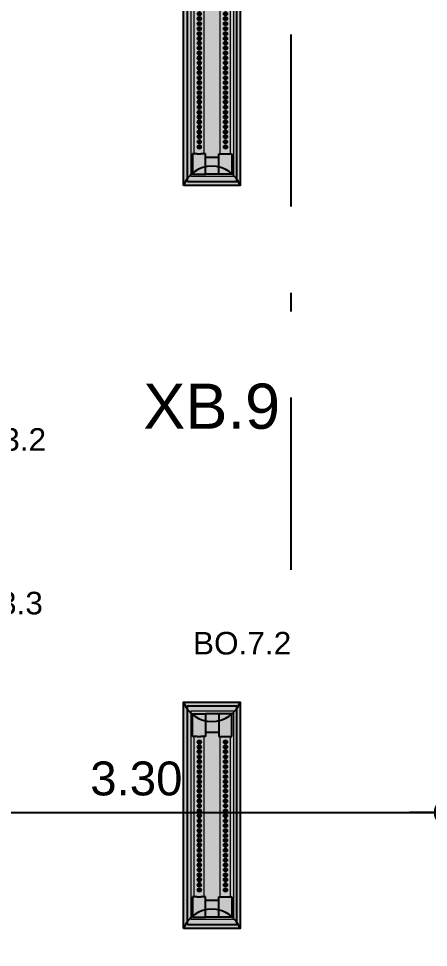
# Model space of a CAD drawing. Header units: metres. Extents: x 0 to 132, y -109 to 310.
# Drawn here: x 30.643 to 32.818, y 192.541 to 197.474 of the extents above; entities that cross this region are included whole.
import ezdxf

# ---------------------------------------------------------------- set-up
doc = ezdxf.new("R2010")
doc.units = ezdxf.units.M
doc.header["$LTSCALE"] = 0.036
doc.linetypes.add('DASHDOTX2', pattern=[50.8, 25.4, -12.7, 0, -12.7])
doc.layers.get('Defpoints').update_dxf_attribs({"color": 252})
for name, color, linetype in [('arxitektonika', 254, 'Continuous'), ('DIMBLK', 252, 'Continuous'), ('electext', 20, 'Continuous'), ('HLEK_FL001_SYMBOLS', 230, 'Continuous'), ('mihanologika text', 20, 'Continuous')]:
    doc.layers.add(name, color=color, linetype=linetype)
doc.styles.get("Standard").update_dxf_attribs({"font": 'arial.ttf'})
doc.dimstyles.new('CADWDOT', dxfattribs={"dimscale": 0.1, "dimtxt": 1.8, "dimasz": 0.08, "dimexe": 2, "dimexo": 0, "dimgap": 0.09, "dimtad": 0, "dimrnd": 0.001, "dimzin": 0, "dimdsep": 46, "dimtxsty": 'Standard', "dimblk1": 'ARTDIM', "dimblk2": 'ARTDIM', "dimsah": 1, "dimcen": 0.09, "dimdle": 0.05, "dimse1": 1, "dimse2": 1, "dimadec": 0, "dimazin": 0, "dimtfac": 1, "dimtmove": 0, "dimatfit": 3, "dimldrblk": 'ARTDIM', "dimfxl": 2, "dimtvp": 0.9999, "dimtolj": 1, "dimtzin": 0, "dimarcsym": 0})

# ---------------------------------------------------------------- blocks, each defined once
blk = doc.blocks.new('ARTDIM')
at = {"layer": 'DIMBLK'}
for p, q in [((0, -24.9975), (0, 24.9975)), ((-24.9975, 0), (24.9975, 0))]:
    blk.add_line(p, q, dxfattribs=at)
blk.add_circle((0, 0), 8.25, dxfattribs=at)
blk = doc.blocks.new('*D701')
at = {"layer": 'arxitektonika', "color": 0, "lineweight": -2}
blk.add_line((29.6262, 193.2568), (32.9102, 193.2568), dxfattribs=at)
at = {"layer": 'Defpoints', "color": 0, "transparency": 16777216}
for p in [(32.9182, 193.2568), (29.6182, 192.5407), (32.9182, 192.5407)]:
    blk.add_point(p, dxfattribs=at)
at = {"layer": 'arxitektonika', "color": 0, "lineweight": -2, "xscale": 0.008, "yscale": 0.008, "zscale": 0.008, "rotation": 180}
blk.add_blockref('ARTDIM', (29.6182, 193.2568), dxfattribs=at)
at = {"layer": 'arxitektonika', "color": 0, "lineweight": -2, "xscale": 0.008, "yscale": 0.008, "zscale": 0.008}
blk.add_blockref('ARTDIM', (32.9182, 193.2568), dxfattribs=at)
at = {"layer": 'arxitektonika', "color": 0, "insert": (31.2682, 193.4368), "char_height": 0.18, "attachment_point": 5}
blk.add_mtext('\\A1;3.30', dxfattribs=at)
blk = doc.blocks.new('*D702')
at = {"layer": 'arxitektonika', "color": 0, "lineweight": -2}
for p, q in [((32.9262, 193.2568), (33.2102, 193.2568)), ((33.2182, 193.2568), (33.9755, 193.2568))]:
    blk.add_line(p, q, dxfattribs=at)
at = {"layer": 'Defpoints', "color": 0, "transparency": 16777216}
for p in [(33.2182, 193.2568), (32.9182, 192.5815), (33.2182, 192.5815)]:
    blk.add_point(p, dxfattribs=at)
at = {"layer": 'arxitektonika', "color": 0, "lineweight": -2, "xscale": 0.008, "yscale": 0.008, "zscale": 0.008, "rotation": 180}
blk.add_blockref('ARTDIM', (32.9182, 193.2568), dxfattribs=at)
at = {"layer": 'arxitektonika', "color": 0, "lineweight": -2, "xscale": 0.008, "yscale": 0.008, "zscale": 0.008}
blk.add_blockref('ARTDIM', (33.2182, 193.2568), dxfattribs=at)
at = {"layer": 'arxitektonika', "color": 0, "insert": (33.6922, 193.4368), "char_height": 0.18, "attachment_point": 5}
blk.add_mtext('\\A1;0.30', dxfattribs=at)
blk = doc.blocks.new('led stegano orofis 2x32W 1200x300mm')
at = {"layer": 'HLEK_FL001_SYMBOLS', "linetype": 'Continuous', "lineweight": 0}
h = blk.add_hatch(color=150, dxfattribs=at)
h.dxf.hatch_style = 1
h.paths.add_polyline_path([(45.0962, 60.1418), (45.0962, 59.8418), (46.2983, 59.8418), (46.2983, 60.1418)])
h.paths.add_polyline_path([(46.2783, 60.1218), (46.2783, 59.8618), (45.1162, 59.8618), (45.1162, 60.1218)], flags=16)
h.paths.add_polyline_path([(46.2525, 60.1016), (46.2525, 59.8781), (45.1434, 59.8781), (45.1434, 60.1016)], flags=0)
h = blk.add_hatch(color=256, dxfattribs=at)
h.dxf.hatch_style = 1
h.paths.add_polyline_path([(45.1162, 60.1218), (45.1162, 59.8618), (46.2783, 59.8618), (46.2783, 60.1218)])
h.paths.add_polyline_path([(46.2525, 60.1016), (46.2525, 59.8781), (45.1434, 59.8781), (45.1434, 60.1016)], flags=16)
h = blk.add_hatch(color=11, dxfattribs=at)
h.dxf.hatch_style = 1
h.paths.add_polyline_path([(45.1434, 60.1016), (45.1434, 59.8781), (46.2525, 59.8781), (46.2525, 60.1016)])
h = blk.add_hatch(color=140, dxfattribs=at)
h.dxf.hatch_style = 1
h.paths.add_polyline_path([(45.3116, 60.0583, 1), (45.2896, 60.0583, 1)])
h = blk.add_hatch(color=140, dxfattribs=at)
h.dxf.hatch_style = 1
h.paths.add_polyline_path([(45.3392, 60.0583, 1), (45.3172, 60.0583, 1)])
h = blk.add_hatch(color=140, dxfattribs=at)
h.dxf.hatch_style = 1
h.paths.add_polyline_path([(45.3662, 60.0583, 1), (45.3442, 60.0583, 1)])
h = blk.add_hatch(color=140, dxfattribs=at)
h.dxf.hatch_style = 1
h.paths.add_polyline_path([(45.392, 60.0583, 1), (45.37, 60.0583, 1)])
h = blk.add_hatch(color=140, dxfattribs=at)
h.dxf.hatch_style = 1
h.paths.add_polyline_path([(45.4189, 60.0583, 1), (45.397, 60.0583, 1)])
h = blk.add_hatch(color=140, dxfattribs=at)
h.dxf.hatch_style = 1
h.paths.add_polyline_path([(45.4447, 60.0583, 1), (45.4228, 60.0583, 1)])
h = blk.add_hatch(color=140, dxfattribs=at)
h.dxf.hatch_style = 1
h.paths.add_polyline_path([(45.4705, 60.0583, 1), (45.4485, 60.0583, 1)])
h = blk.add_hatch(color=140, dxfattribs=at)
h.dxf.hatch_style = 1
h.paths.add_polyline_path([(45.4963, 60.0583, 1), (45.4743, 60.0583, 1)])
h = blk.add_hatch(color=140, dxfattribs=at)
h.dxf.hatch_style = 1
h.paths.add_polyline_path([(45.5233, 60.0583, 1), (45.5013, 60.0583, 1)])
h = blk.add_hatch(color=140, dxfattribs=at)
h.dxf.hatch_style = 1
h.paths.add_polyline_path([(45.5502, 60.0583, 1), (45.5283, 60.0583, 1)])
h = blk.add_hatch(color=140, dxfattribs=at)
h.dxf.hatch_style = 1
h.paths.add_polyline_path([(45.576, 60.0583, 1), (45.5541, 60.0583, 1)])
h = blk.add_hatch(color=140, dxfattribs=at)
h.dxf.hatch_style = 1
h.paths.add_polyline_path([(45.6007, 60.0583, 1), (45.5787, 60.0583, 1)])
h = blk.add_hatch(color=140, dxfattribs=at)
h.dxf.hatch_style = 1
h.paths.add_polyline_path([(45.6264, 60.0583, 1), (45.6045, 60.0583, 1)])
h = blk.add_hatch(color=140, dxfattribs=at)
h.dxf.hatch_style = 1
h.paths.add_polyline_path([(45.6534, 60.0583, 1), (45.6314, 60.0583, 1)])
h = blk.add_hatch(color=140, dxfattribs=at)
h.dxf.hatch_style = 1
h.paths.add_polyline_path([(45.6792, 60.0583, 1), (45.6572, 60.0583, 1)])
h = blk.add_hatch(color=140, dxfattribs=at)
h.dxf.hatch_style = 1
h.paths.add_polyline_path([(45.7062, 60.0583, 1), (45.6842, 60.0583, 1)])
h = blk.add_hatch(color=140, dxfattribs=at)
h.dxf.hatch_style = 1
h.paths.add_polyline_path([(45.732, 60.0583, 1), (45.71, 60.0583, 1)])
h = blk.add_hatch(color=140, dxfattribs=at)
h.dxf.hatch_style = 1
h.paths.add_polyline_path([(45.7589, 60.0583, 1), (45.7369, 60.0583, 1)])
h = blk.add_hatch(color=140, dxfattribs=at)
h.dxf.hatch_style = 1
h.paths.add_polyline_path([(45.7847, 60.0583, 1), (45.7627, 60.0583, 1)])
h = blk.add_hatch(color=140, dxfattribs=at)
h.dxf.hatch_style = 1
h.paths.add_polyline_path([(45.8105, 60.0583, 1), (45.7885, 60.0583, 1)])
h = blk.add_hatch(color=140, dxfattribs=at)
h.dxf.hatch_style = 1
h.paths.add_polyline_path([(45.8375, 60.0583, 1), (45.8155, 60.0583, 1)])
h = blk.add_hatch(color=140, dxfattribs=at)
h.dxf.hatch_style = 1
h.paths.add_polyline_path([(45.8633, 60.0583, 1), (45.8413, 60.0583, 1)])
h = blk.add_hatch(color=140, dxfattribs=at)
h.dxf.hatch_style = 1
h.paths.add_polyline_path([(45.8879, 60.0583, 1), (45.866, 60.0583, 1)])
h = blk.add_hatch(color=140, dxfattribs=at)
h.dxf.hatch_style = 1
h.paths.add_polyline_path([(45.9137, 60.0583, 1), (45.8917, 60.0583, 1)])
h = blk.add_hatch(color=140, dxfattribs=at)
h.dxf.hatch_style = 1
h.paths.add_polyline_path([(45.9407, 60.0583, 1), (45.9187, 60.0583, 1)])
h = blk.add_hatch(color=140, dxfattribs=at)
h.dxf.hatch_style = 1
h.paths.add_polyline_path([(45.9665, 60.0583, 1), (45.9445, 60.0583, 1)])
h = blk.add_hatch(color=140, dxfattribs=at)
h.dxf.hatch_style = 1
h.paths.add_polyline_path([(45.9934, 60.0583, 1), (45.9715, 60.0583, 1)])
h = blk.add_hatch(color=140, dxfattribs=at)
h.dxf.hatch_style = 1
h.paths.add_polyline_path([(46.0192, 60.0583, 1), (45.9973, 60.0583, 1)])
h = blk.add_hatch(color=140, dxfattribs=at)
h.dxf.hatch_style = 1
h.paths.add_polyline_path([(46.0462, 60.0583, 1), (46.0242, 60.0583, 1)])
h = blk.add_hatch(color=140, dxfattribs=at)
h.dxf.hatch_style = 1
h.paths.add_polyline_path([(46.072, 60.0583, 1), (46.05, 60.0583, 1)])
h = blk.add_hatch(color=140, dxfattribs=at)
h.dxf.hatch_style = 1
h.paths.add_polyline_path([(46.0978, 60.0583, 1), (46.0758, 60.0583, 1)])
h = blk.add_hatch(color=140, dxfattribs=at)
h.dxf.hatch_style = 1
h.paths.add_polyline_path([(45.3116, 59.9196, 1), (45.2896, 59.9196, 1)])
h = blk.add_hatch(color=140, dxfattribs=at)
h.dxf.hatch_style = 1
h.paths.add_polyline_path([(45.3392, 59.9196, 1), (45.3172, 59.9196, 1)])
h = blk.add_hatch(color=140, dxfattribs=at)
h.dxf.hatch_style = 1
h.paths.add_polyline_path([(45.3662, 59.9196, 1), (45.3442, 59.9196, 1)])
h = blk.add_hatch(color=140, dxfattribs=at)
h.dxf.hatch_style = 1
h.paths.add_polyline_path([(45.392, 59.9196, 1), (45.37, 59.9196, 1)])
h = blk.add_hatch(color=140, dxfattribs=at)
h.dxf.hatch_style = 1
h.paths.add_polyline_path([(45.4189, 59.9196, 1), (45.397, 59.9196, 1)])
h = blk.add_hatch(color=140, dxfattribs=at)
h.dxf.hatch_style = 1
h.paths.add_polyline_path([(45.4447, 59.9196, 1), (45.4228, 59.9196, 1)])
h = blk.add_hatch(color=140, dxfattribs=at)
h.dxf.hatch_style = 1
h.paths.add_polyline_path([(45.4705, 59.9196, 1), (45.4485, 59.9196, 1)])
h = blk.add_hatch(color=140, dxfattribs=at)
h.dxf.hatch_style = 1
h.paths.add_polyline_path([(45.4963, 59.9196, 1), (45.4743, 59.9196, 1)])
h = blk.add_hatch(color=140, dxfattribs=at)
h.dxf.hatch_style = 1
h.paths.add_polyline_path([(45.5233, 59.9196, 1), (45.5013, 59.9196, 1)])
h = blk.add_hatch(color=140, dxfattribs=at)
h.dxf.hatch_style = 1
h.paths.add_polyline_path([(45.5502, 59.9196, 1), (45.5283, 59.9196, 1)])
h = blk.add_hatch(color=140, dxfattribs=at)
h.dxf.hatch_style = 1
h.paths.add_polyline_path([(45.576, 59.9196, 1), (45.5541, 59.9196, 1)])
h = blk.add_hatch(color=140, dxfattribs=at)
h.dxf.hatch_style = 1
h.paths.add_polyline_path([(45.6007, 59.9196, 1), (45.5787, 59.9196, 1)])
h = blk.add_hatch(color=140, dxfattribs=at)
h.dxf.hatch_style = 1
h.paths.add_polyline_path([(45.6264, 59.9196, 1), (45.6045, 59.9196, 1)])
h = blk.add_hatch(color=140, dxfattribs=at)
h.dxf.hatch_style = 1
h.paths.add_polyline_path([(45.6534, 59.9196, 1), (45.6314, 59.9196, 1)])
h = blk.add_hatch(color=140, dxfattribs=at)
h.dxf.hatch_style = 1
h.paths.add_polyline_path([(45.6792, 59.9196, 1), (45.6572, 59.9196, 1)])
h = blk.add_hatch(color=140, dxfattribs=at)
h.dxf.hatch_style = 1
h.paths.add_polyline_path([(45.7062, 59.9196, 1), (45.6842, 59.9196, 1)])
h = blk.add_hatch(color=140, dxfattribs=at)
h.dxf.hatch_style = 1
h.paths.add_polyline_path([(45.732, 59.9196, 1), (45.71, 59.9196, 1)])
h = blk.add_hatch(color=140, dxfattribs=at)
h.dxf.hatch_style = 1
h.paths.add_polyline_path([(45.7589, 59.9196, 1), (45.7369, 59.9196, 1)])
h = blk.add_hatch(color=140, dxfattribs=at)
h.dxf.hatch_style = 1
h.paths.add_polyline_path([(45.7847, 59.9196, 1), (45.7627, 59.9196, 1)])
h = blk.add_hatch(color=140, dxfattribs=at)
h.dxf.hatch_style = 1
h.paths.add_polyline_path([(45.8105, 59.9196, 1), (45.7885, 59.9196, 1)])
h = blk.add_hatch(color=140, dxfattribs=at)
h.dxf.hatch_style = 1
h.paths.add_polyline_path([(45.8375, 59.9196, 1), (45.8155, 59.9196, 1)])
h = blk.add_hatch(color=140, dxfattribs=at)
h.dxf.hatch_style = 1
h.paths.add_polyline_path([(45.8633, 59.9196, 1), (45.8413, 59.9196, 1)])
h = blk.add_hatch(color=140, dxfattribs=at)
h.dxf.hatch_style = 1
h.paths.add_polyline_path([(45.8879, 59.9196, 1), (45.866, 59.9196, 1)])
h = blk.add_hatch(color=140, dxfattribs=at)
h.dxf.hatch_style = 1
h.paths.add_polyline_path([(45.9137, 59.9196, 1), (45.8917, 59.9196, 1)])
h = blk.add_hatch(color=140, dxfattribs=at)
h.dxf.hatch_style = 1
h.paths.add_polyline_path([(45.9407, 59.9196, 1), (45.9187, 59.9196, 1)])
h = blk.add_hatch(color=140, dxfattribs=at)
h.dxf.hatch_style = 1
h.paths.add_polyline_path([(45.9665, 59.9196, 1), (45.9445, 59.9196, 1)])
h = blk.add_hatch(color=140, dxfattribs=at)
h.dxf.hatch_style = 1
h.paths.add_polyline_path([(45.9934, 59.9196, 1), (45.9715, 59.9196, 1)])
h = blk.add_hatch(color=140, dxfattribs=at)
h.dxf.hatch_style = 1
h.paths.add_polyline_path([(46.0192, 59.9196, 1), (45.9973, 59.9196, 1)])
h = blk.add_hatch(color=140, dxfattribs=at)
h.dxf.hatch_style = 1
h.paths.add_polyline_path([(46.0462, 59.9196, 1), (46.0242, 59.9196, 1)])
h = blk.add_hatch(color=140, dxfattribs=at)
h.dxf.hatch_style = 1
h.paths.add_polyline_path([(46.072, 59.9196, 1), (46.05, 59.9196, 1)])
h = blk.add_hatch(color=140, dxfattribs=at)
h.dxf.hatch_style = 1
h.paths.add_polyline_path([(46.0978, 59.9196, 1), (46.0758, 59.9196, 1)])
at = {"layer": 'HLEK_FL001_SYMBOLS'}
for p, q in [((45.2646, 60.0954), (45.1571, 60.0954)), ((45.1571, 60.0954), (45.1571, 60.0254)), ((45.2646, 60.0704), (45.2646, 60.0954)), ((46.117, 60.0954), (46.2374, 60.0954)), ((46.117, 60.0704), (46.117, 60.0954)), ((46.2374, 60.0954), (46.2374, 60.0254)), ((45.2646, 60.0704), (45.2646, 60.0504)), ((45.2646, 60.0254), (45.2646, 60.0504)), ((46.117, 60.0704), (46.117, 60.0504)), ((46.117, 60.0254), (46.117, 60.0504)), ((45.1571, 60.0254), (45.2646, 60.0254)), ((45.1571, 59.9554), (45.1571, 60.0254)), ((45.2471, 60.0254), (45.2471, 59.9554)), ((46.2374, 60.0254), (46.117, 60.0254)), ((46.1387, 60.0254), (46.1387, 59.9554)), ((46.2374, 59.9554), (46.2374, 60.0254)), ((45.1571, 59.8854), (45.1571, 59.9554)), ((45.1571, 59.9554), (45.2646, 59.9554)), ((45.2646, 59.9554), (45.2646, 59.9304)), ((46.117, 59.9554), (46.117, 59.9304)), ((46.2374, 59.9554), (46.117, 59.9554)), ((46.2374, 59.8854), (46.2374, 59.9554)), ((45.2646, 59.9304), (45.2646, 59.9104)), ((45.2646, 59.9104), (45.2646, 59.8854)), ((46.117, 59.9304), (46.117, 59.9104)), ((46.117, 59.9104), (46.117, 59.8854)), ((45.2646, 59.8854), (45.1571, 59.8854)), ((46.117, 59.8854), (46.2374, 59.8854))]:
    blk.add_line(p, q, dxfattribs=at)
at = {"layer": 'HLEK_FL001_SYMBOLS', "linetype": 'Continuous', "lineweight": 0}
for p, q in [((45.2646, 60.0859), (46.117, 60.0859)), ((45.2646, 60.0325), (46.117, 60.0325)), ((45.2646, 59.9474), (46.117, 59.9474)), ((45.2646, 59.894), (46.117, 59.894))]:
    blk.add_line(p, q, dxfattribs=at)
at = {"layer": 'HLEK_FL001_SYMBOLS'}
for points in [[(45.0962, 60.1418), (46.2983, 60.1418), (46.2983, 59.8418), (45.0962, 59.8418)], [(45.1162, 60.1218), (46.2783, 60.1218), (46.2783, 59.8618), (45.1162, 59.8618)]]:
    blk.add_lwpolyline(points, close=True, dxfattribs=at)
at = {"layer": 'HLEK_FL001_SYMBOLS', "linetype": 'Continuous', "lineweight": 0}
blk.add_lwpolyline([(45.1434, 60.1016), (46.2525, 60.1016), (46.2525, 59.8781), (45.1434, 59.8781)], close=True, dxfattribs=at)
for centre in [(45.3006, 60.0583), (45.3282, 60.0583), (45.3552, 60.0583), (45.381, 60.0583), (45.408, 60.0583), (45.4337, 60.0583), (45.4595, 60.0583), (45.4853, 60.0583), (45.5123, 60.0583), (45.5393, 60.0583), (45.565, 60.0583), (45.5897, 60.0583), (45.6155, 60.0583), (45.6424, 60.0583), (45.6682, 60.0583), (45.6952, 60.0583), (45.721, 60.0583), (45.7479, 60.0583), (45.7737, 60.0583), (45.7995, 60.0583), (45.8265, 60.0583), (45.8523, 60.0583), (45.8769, 60.0583), (45.9027, 60.0583), (45.9297, 60.0583), (45.9555, 60.0583), (45.9825, 60.0583), (46.0082, 60.0583), (46.0352, 60.0583), (46.061, 60.0583), (46.0868, 60.0583), (45.3006, 59.9196), (45.3282, 59.9196), (45.3552, 59.9196), (45.381, 59.9196), (45.408, 59.9196), (45.4337, 59.9196), (45.4595, 59.9196), (45.4853, 59.9196), (45.5123, 59.9196), (45.5393, 59.9196), (45.565, 59.9196), (45.5897, 59.9196), (45.6155, 59.9196), (45.6424, 59.9196), (45.6682, 59.9196), (45.6952, 59.9196), (45.721, 59.9196), (45.7479, 59.9196), (45.7737, 59.9196), (45.7995, 59.9196), (45.8265, 59.9196), (45.8523, 59.9196), (45.8769, 59.9196), (45.9027, 59.9196), (45.9297, 59.9196), (45.9555, 59.9196), (45.9825, 59.9196), (46.0082, 59.9196), (46.0352, 59.9196), (46.061, 59.9196), (46.0868, 59.9196)]:
    blk.add_circle(centre, 0.011, dxfattribs=at)
at = {"layer": 'HLEK_FL001_SYMBOLS'}
for centre, start, end in [((45.0387, 59.9918), 290.9764, 69.0236), ((46.3558, 59.9918), 110.9764, 249.0236)]:
    blk.add_arc(centre, 0.1606, start, end, dxfattribs=at)

msp = doc.modelspace()

# ---------------------------------------------------------------- linework, layer by layer
at = {"layer": 'arxitektonika', "linetype": 'DASHDOTX2'}
msp.add_line((32.0882, 197.3894), (32.0882, 194.4834), dxfattribs=at)

# ---------------------------------------------------------------- block references
at = {"layer": 'HLEK_FL001_SYMBOLS', "linetype": 'Continuous', "lineweight": 0, "rotation": 89.99999999999999}
for p in [(91.661, 151.491), (91.661, 147.5447)]:
    msp.add_blockref('led stegano orofis 2x32W 1200x300mm', p, dxfattribs=at)

# ---------------------------------------------------------------- texts
at = {"layer": 'electext'}
msp.add_text('XB.9', height=0.24, dxfattribs=at).set_placement((31.3046, 195.2951))
at = {"layer": 'electext', "insert": (31.5685, 194.2165), "char_height": 0.12, "attachment_point": 1}
msp.add_mtext_dynamic_manual_height_columns('BO.7.2', width=0.412988, gutter_width=0.6, heights=[0], dxfattribs=at)
at = {"layer": 'mihanologika text', "char_height": 0.12, "attachment_point": 1}
for s, width, insert in [('BO.3.2', 0.436653, (30.2675, 195.2985)), ('BO.3.3', 0.453934, (30.2502, 194.4295))]:
    msp.add_mtext_dynamic_manual_height_columns(s, width=width, gutter_width=0.6, heights=[0], dxfattribs=dict(at, insert=insert))

# ---------------------------------------------------------------- dimensions: what is measured, and where the dimension line sits
at = {"layer": 'arxitektonika'}
dim = msp.add_linear_dim(base=(32.9182, 193.2568), p1=(29.6182, 192.5407), p2=(32.9182, 192.5407), dimstyle='CADWDOT', dxfattribs=at)
dim.commit()
dim.dimension.update_dxf_attribs({"geometry": '*D701', "text_midpoint": (31.2682, 193.4368)})
dim = msp.add_linear_dim(base=(33.2182, 193.2568), p1=(32.9182, 192.5815), p2=(33.2182, 192.5815), dimstyle='CADWDOT', dxfattribs=at)
dim.commit()
dim.dimension.update_dxf_attribs({"geometry": '*D702', "text_midpoint": (33.6922, 193.2568), "dimtype": 160})

doc.saveas('drawing.dxf')
